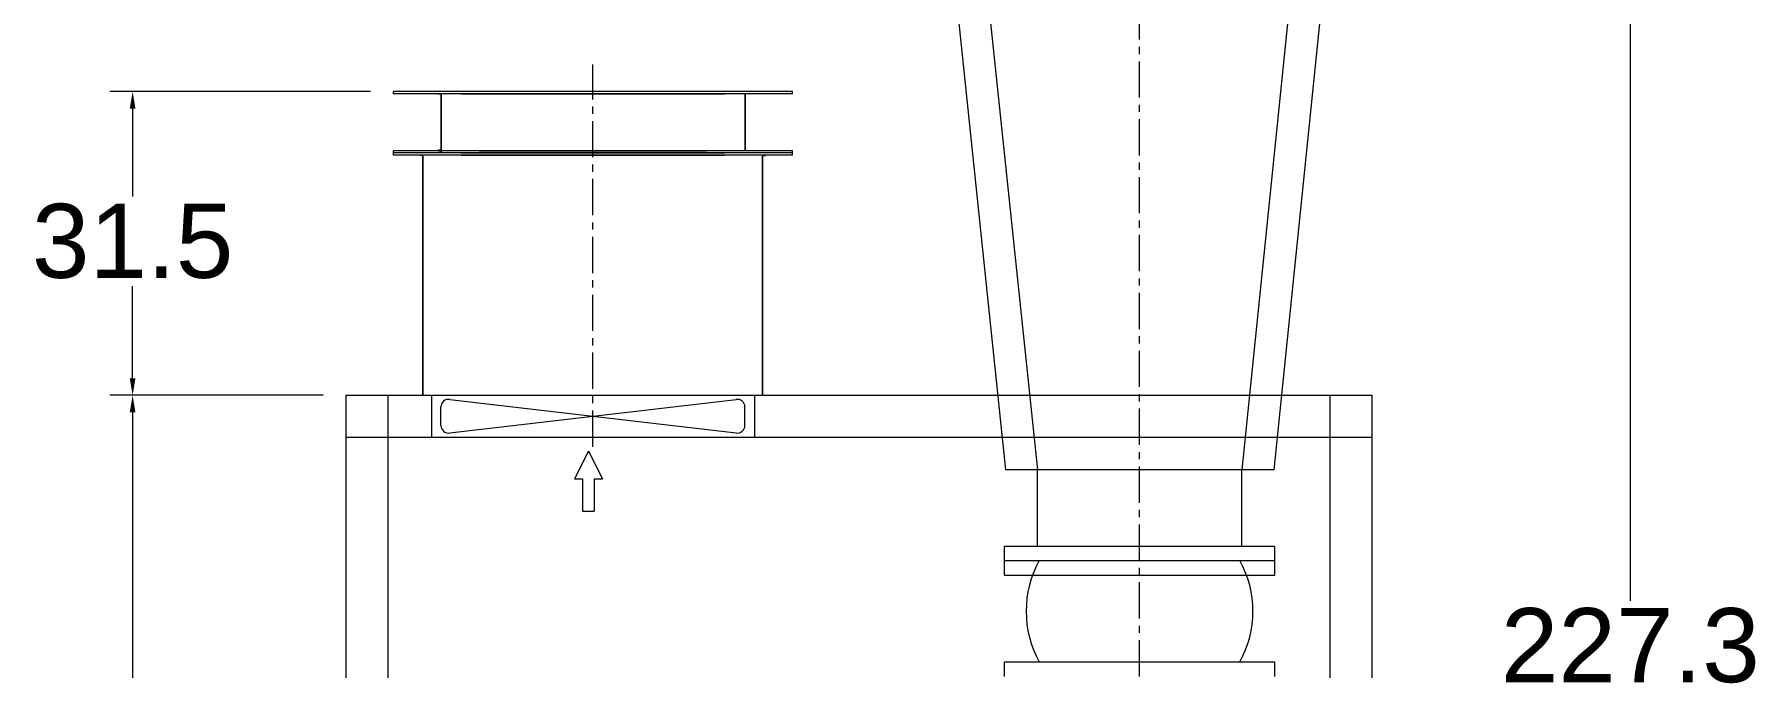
# Model space of a CAD drawing. Header units: inches. Extents: x 36 to 31738, y 79 to 24233.
# Drawn here: x 4890 to 9422, y 19180 to 20847 of the extents above; entities that cross this region are included whole.
import ezdxf

# ---------------------------------------------------------------- set-up
doc = ezdxf.new("R2010")
doc.units = ezdxf.units.IN
doc.header["$MEASUREMENT"] = 0
doc.linetypes.add('CENTER', pattern=[50.8, 31.75, -6.35, 6.35, -6.35])
doc.layers.get('Defpoints').update_dxf_attribs({"lineweight": 5})
doc.layers.add('CAXA1', color=5, linetype='CENTER', lineweight=5)
doc.styles.add('Roman', font='arial.ttf')
doc.styles.get("Standard").update_dxf_attribs({"font": 'arial.ttf'})
doc.dimstyles.new('ISO-25', dxfattribs={"dimscale": 30, "dimtxt": 1.5, "dimasz": 1.5, "dimexe": 2, "dimexo": 2, "dimtad": 1, "dimtih": 1, "dimtoh": 1, "dimdec": 1, "dimlfac": 0.03937, "dimdsep": 46, "dimtxsty": 'Standard', "dimcen": 2.5, "dimclrd": 7, "dimclre": 7, "dimclrt": 7, "dimadec": 0, "dimazin": 0, "dimtfac": 1, "dimtdec": 1, "dimtmove": 0, "dimatfit": 3, "dimfxl": 1, "dimlwd": 5, "dimlwe": 5, "dimarcsym": 0})

# ---------------------------------------------------------------- blocks, each defined once
blk = doc.blocks.new('*D146')
at = {"color": 7, "linetype": 'Continuous', "lineweight": 5, "transparency": 16777216}
for p, q in [((5649.4, 19897.3), (5088, 19897.3)), ((5148, 19852.3), (5148, 18593.2)), ((5148, 16842.3), (5148, 18359.9)), ((5649.4, 16797.3), (5088, 16797.3))]:
    blk.add_line(p, q, dxfattribs=at)
at = {"color": 7, "transparency": 16777216}
for points in [[(5140.5, 19852.3), (5155.5, 19852.3), (5148, 19897.3)], [(5140.5, 16842.3), (5155.5, 16842.3), (5148, 16797.3)]]:
    blk.add_solid(points, dxfattribs=at)
at = {"layer": 'Defpoints', "color": 0, "transparency": 16777216}
for p in [(5709.4, 19897.3), (5148, 16797.3), (5709.4, 16797.3)]:
    blk.add_point(p, dxfattribs=at)
at = {"color": 7, "lineweight": 5, "transparency": 16777216, "insert": (5148, 18476.6), "char_height": 195, "attachment_point": 5, "style": 'Roman'}
blk.add_mtext('122', dxfattribs=at)
blk = doc.blocks.new('*D147')
at = {"color": 7, "linetype": 'Continuous', "lineweight": 5, "transparency": 16777216}
for p, q in [((8524.6, 22570), (9149.8, 22570)), ((9089.8, 22525), (9089.8, 19356.4)), ((9089.8, 16842.3), (9089.8, 19119.7)), ((8469.4, 16797.3), (9149.8, 16797.3))]:
    blk.add_line(p, q, dxfattribs=at)
at = {"color": 7, "transparency": 16777216}
for points in [[(9082.3, 22525), (9097.3, 22525), (9089.8, 22570)], [(9082.3, 16842.3), (9097.3, 16842.3), (9089.8, 16797.3)]]:
    blk.add_solid(points, dxfattribs=at)
at = {"layer": 'Defpoints', "color": 0, "transparency": 16777216}
for p in [(8464.6, 22570), (8409.4, 16797.3), (9089.8, 16797.3)]:
    blk.add_point(p, dxfattribs=at)
at = {"color": 7, "lineweight": 5, "transparency": 16777216, "insert": (9089.8, 19238.1), "char_height": 195, "attachment_point": 5, "style": 'Roman'}
blk.add_mtext('227.3', dxfattribs=at)
blk = doc.blocks.new('*D138')
at = {"color": 7, "linetype": 'Continuous', "lineweight": 5, "transparency": 16777216}
for p, q in [((5774.4, 20697.3), (5088, 20697.3)), ((5148, 20652.3), (5148, 20420.9)), ((5148, 19942.3), (5148, 20184.2)), ((5649.4, 19897.3), (5088, 19897.3))]:
    blk.add_line(p, q, dxfattribs=at)
at = {"color": 7, "transparency": 16777216}
for points in [[(5140.5, 20652.3), (5155.5, 20652.3), (5148, 20697.3)], [(5140.5, 19942.3), (5155.5, 19942.3), (5148, 19897.3)]]:
    blk.add_solid(points, dxfattribs=at)
at = {"layer": 'Defpoints', "color": 0, "transparency": 16777216}
for p in [(5834.4, 20697.3), (5148, 19897.3), (5709.4, 19897.3)]:
    blk.add_point(p, dxfattribs=at)
at = {"color": 7, "lineweight": 5, "transparency": 16777216, "insert": (5148, 20302.6), "char_height": 195, "attachment_point": 5, "style": 'Roman'}
blk.add_mtext('31.5', dxfattribs=at)

msp = doc.modelspace()

# ---------------------------------------------------------------- linework, layer by layer
at = {"color": 7, "lineweight": 5}
for p, q in [((7170.31, 22330.94), (7445.12, 19701.16)), ((7254.44, 22330.94), (7529.25, 19701.16)), ((8336.11, 22330.94), (8067.16, 19701.16)), ((8420.23, 22330.94), (8151.27, 19701.16)), ((6884.39, 20697.28), (5834.39, 20697.28)), ((5834.39, 20691.28), (5834.39, 20697.28)), ((6884.39, 20691.28), (5834.39, 20691.28)), ((5960.39, 20691.28), (5952.39, 20691.28)), ((5952.39, 20690.28), (5952.39, 20691.28)), ((5959.39, 20690.28), (5952.39, 20690.28)), ((5959.39, 20690.28), (5959.39, 20542.28)), ((5960.39, 20691.28), (5960.39, 20541.28)), ((6012.89, 20691.28), (6705.89, 20691.28)), ((6059.39, 20691.28), (6659.39, 20691.28)), ((6759.39, 20691.28), (6759.39, 20541.28)), ((6760.39, 20690.28), (6760.39, 20542.28)), ((6884.39, 20691.28), (6884.39, 20697.28)), ((5959.39, 20586.28), (5959.39, 20536.28)), ((5960.39, 20586.28), (5960.39, 20535.28)), ((6884.39, 20541.28), (5834.39, 20541.28)), ((5834.39, 20535.28), (5834.39, 20541.28)), ((6884.39, 20535.28), (5834.39, 20535.28)), ((5834.39, 20529.28), (5834.39, 20535.28)), ((6784.39, 20535.28), (5934.39, 20535.28)), ((5959.39, 20542.28), (5952.39, 20542.28)), ((5952.39, 20542.28), (5952.39, 20541.28)), ((5960.39, 20541.28), (5952.39, 20541.28)), ((5959.39, 20536.28), (5952.39, 20536.28)), ((5952.39, 20536.28), (5952.39, 20535.28)), ((5960.39, 20535.28), (5952.39, 20535.28)), ((6012.89, 20535.28), (6705.89, 20535.28)), ((6060.39, 20541.28), (6658.39, 20541.28)), ((6060.39, 20535.28), (6658.39, 20535.28)), ((6884.39, 20535.28), (6884.39, 20541.28)), ((6884.39, 20529.28), (6884.39, 20535.28)), ((6884.39, 20529.28), (5834.39, 20529.28)), ((5912.89, 20529.28), (5904.89, 20529.28)), ((5904.89, 20528.28), (5904.89, 20529.28)), ((5912.89, 20529.28), (5904.89, 20529.28)), ((5904.89, 20528.28), (5904.89, 20529.28)), ((5911.89, 20528.28), (5904.89, 20528.28)), ((5911.89, 20528.28), (5904.89, 20528.28)), ((5911.89, 19897.28), (5911.89, 20529.28)), ((5912.89, 19897.28), (5912.89, 20529.28)), ((6012.89, 20529.28), (6705.89, 20529.28)), ((6805.89, 20529.28), (6813.89, 20529.28)), ((6805.89, 20529.28), (6813.89, 20529.28)), ((6805.89, 19897.28), (6805.89, 20529.28)), ((6806.89, 19897.28), (6806.89, 20529.28)), ((6806.89, 20528.28), (6813.89, 20528.28)), ((6806.89, 20528.28), (6813.89, 20528.28)), ((6813.89, 20528.28), (6813.89, 20529.28)), ((6813.89, 20528.28), (6813.89, 20529.28)), ((5709.39, 19897.28), (8409.39, 19897.28)), ((5709.39, 19897.28), (5709.39, 16797.28)), ((5819.39, 19897.28), (5819.39, 16797.28)), ((5934.39, 19897.28), (5934.39, 19787.28)), ((5959.39, 19817.98), (5959.39, 19866.58)), ((5982.53, 19798.23), (6736.25, 19886.33)), ((5982.53, 19886.33), (6736.25, 19798.23)), ((6759.39, 19817.98), (6759.39, 19866.58)), ((6784.39, 19897.28), (6784.39, 19787.28)), ((8299.39, 19897.28), (8299.39, 16797.28)), ((8409.39, 19897.28), (8409.39, 16797.28)), ((5709.39, 19787.28), (8409.39, 19787.28)), ((6347.62, 19749.88), (6311, 19677.28)), ((6347.62, 19749.88), (6384.23, 19677.28)), ((6311, 19677.28), (6332.19, 19677.28)), ((6332.19, 19677.28), (6332.19, 19592.08)), ((6363.04, 19677.28), (6384.23, 19677.28)), ((6363.04, 19677.28), (6363.04, 19592.08)), ((8151.27, 19701.16), (7445.12, 19701.16)), ((7529.25, 19500.35), (7529.25, 19701.16)), ((8067.16, 19500.35), (8067.16, 19701.16)), ((6332.19, 19592.08), (6363.04, 19592.08)), ((7442.59, 19500.35), (8153.82, 19500.35)), ((7442.59, 19462.09), (7442.59, 19500.35)), ((8153.82, 19462.09), (8153.82, 19500.35)), ((7442.59, 19462.09), (8153.82, 19462.09)), ((7442.59, 19423.84), (7442.59, 19462.09)), ((7442.59, 19462.09), (8153.82, 19462.09)), ((8153.82, 19423.84), (8153.82, 19462.09)), ((7442.59, 19423.84), (8153.82, 19423.84)), ((7442.59, 19195.53), (8153.82, 19195.53)), ((7442.59, 19157.28), (7442.59, 19195.53)), ((8153.82, 19157.28), (8153.82, 19195.53))]:
    msp.add_line(p, q, dxfattribs=at)
for centre, radius, start, end in [((5979.39, 19866.58), 20, 80.95922, 180), ((6739.39, 19866.58), 20, 0, 99.04078), ((5979.39, 19817.98), 20, 180, 279.04078), ((6739.39, 19817.98), 20, 260.95922, 0), ((7775.18, 19328.81), 275.48, 151.06531, 208.93469), ((7821.23, 19328.81), 275.48, 331.06531, 28.93469)]:
    msp.add_arc(centre, radius, start, end, dxfattribs=at)
at = {"layer": 'CAXA1', "linetype": 'CENTER', "lineweight": 5, "ltscale": 3}
for p, q in [((7798.21, 19157.28), (7798.21, 22664.18)), ((6359.39, 19761.9), (6359.39, 20767.9))]:
    msp.add_line(p, q, dxfattribs=at)

# ---------------------------------------------------------------- dimensions: what is measured, and where the dimension line sits
at = {"color": 7, "lineweight": 5}
for base, p1, p2, picture, middle in [((9089.81, 16797.28), (8464.61, 22570.01), (8409.39, 16797.28), '*D147', (9089.81, 19238.06)), ((5148.02, 19897.28), (5834.39, 20697.28), (5709.39, 19897.28), '*D138', (5148.02, 20302.57)), ((5148.02, 16797.28), (5709.39, 19897.28), (5709.39, 16797.28), '*D146', (5148.02, 18476.6))]:
    dim = msp.add_linear_dim(base=base, p1=p1, p2=p2, angle=90, dimstyle='ISO-25', override={"dimtxt": 6.5, "dimpost": '\\X', "dimtxsty": 'Roman', "dimtmove": 1}, dxfattribs=at)
    dim.commit()
    dim.dimension.update_dxf_attribs({"geometry": picture, "text_midpoint": middle, "dimtype": 160})

doc.saveas('drawing.dxf')
